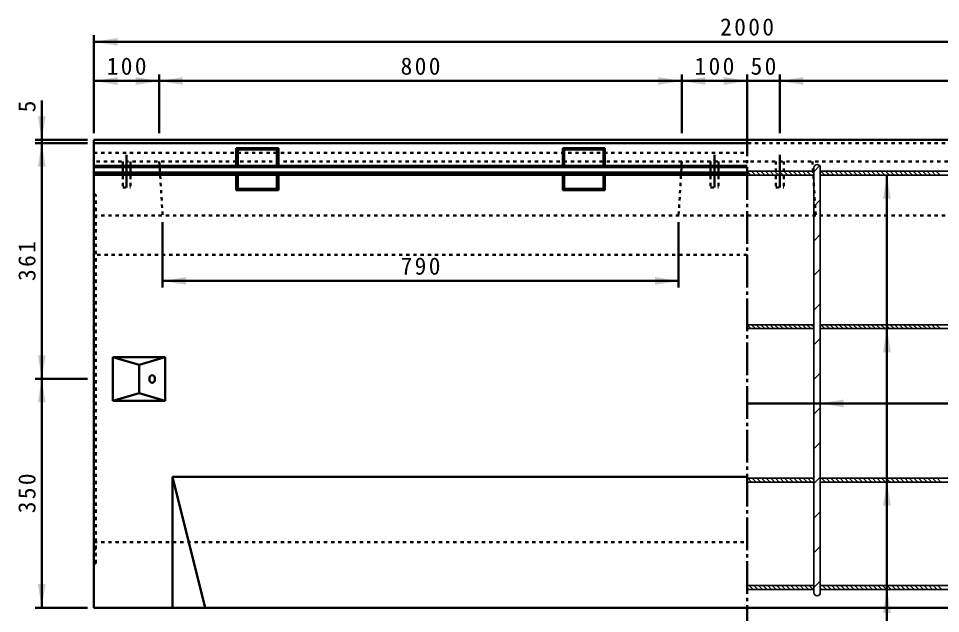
# Model space of a CAD drawing. Units: millimetres, scale not verified. Extents: x 100 to 4105, y 100 to 2870.
# Drawn here: x 1820 to 3232, y 880 to 1791 of the extents above; entities that cross this region are included whole.
import ezdxf
from ezdxf.enums import TextEntityAlignment as Align

# ---------------------------------------------------------------- set-up
doc = ezdxf.new("R2010")
doc.units = ezdxf.units.MM
doc.header["$LTSCALE"] = 5
doc.linetypes.add('USER1', pattern=[2.2, 1, -1.2])
doc.linetypes.add('USER2', pattern=[13.4, 10, -1.2, 1, -1.2])
doc.layers.add('V-nasSTD', color=7, linetype='Continuous', lineweight=35)
doc.styles.add('ＭＳ ゴシック', font='')
doc.styles.get('ＭＳ ゴシック').set_extended_font_data('MS Gothic')

msp = doc.modelspace()

# ---------------------------------------------------------------- hatches: boundary and pattern name
at = {"layer": 'V-nasSTD'}
for points in [[(1972, 1760.81), (1936, 1754.81), (1972, 1748.81)], [(1972, 1700.81), (1936, 1694.81), (1972, 1688.81)], [(2000, 1688.81), (2036, 1694.81), (2000, 1700.81)], [(2072, 1700.81), (2036, 1694.81), (2072, 1688.81)], [(2800, 1688.81), (2836, 1694.81), (2800, 1700.81)], [(2872, 1700.81), (2836, 1694.81), (2872, 1688.81)], [(2900, 1688.81), (2936, 1694.81), (2900, 1700.81)], [(3022, 1700.81), (2986, 1694.81), (3022, 1688.81)], [(1850, 1640.81), (1856, 1604.81), (1862, 1640.81)], [(1862, 1563.81), (1856, 1599.81), (1850, 1563.81)], [(3156, 1514.81), (3150, 1550.81), (3144, 1514.81)], [(2077, 1394.81), (2041, 1388.81), (2077, 1382.81)], [(2795, 1382.81), (2831, 1388.81), (2795, 1394.81)], [(3156, 1279.81), (3150, 1315.81), (3144, 1279.81)], [(1850, 1274.81), (1856, 1238.81), (1862, 1274.81)], [(1862, 1202.81), (1856, 1238.81), (1850, 1202.81)], [(3084, 1207.31), (3048, 1201.31), (3084, 1195.31)], [(3156, 1044.81), (3150, 1080.81), (3144, 1044.81)], [(1850, 924.81), (1856, 888.81), (1862, 924.81)], [(3156, 880.81), (3150, 916.81), (3144, 880.81)]]:
    msp.add_hatch(color=256, dxfattribs=at).paths.add_polyline_path(points)

# ---------------------------------------------------------------- linework, layer by layer
at = {"layer": 'V-nasSTD', "lineweight": 50}
for p, q in [((1936, 1614.81), (1936, 1764.81)), ((1936, 1754.81), (3936, 1754.81)), ((1936, 1694.81), (2036, 1694.81)), ((2036, 1614.81), (2036, 1704.81)), ((2036, 1694.81), (2836, 1694.81)), ((2836, 1614.81), (2836, 1704.81)), ((2836, 1694.81), (2936, 1694.81)), ((2936, 1614.81), (2936, 1704.81)), ((2936, 1694.81), (2986, 1694.81)), ((2986, 1614.81), (2986, 1704.81)), ((2986, 1694.81), (3886, 1694.81)), ((1856, 1664.81), (1856, 1604.81)), ((1926, 1604.81), (1846, 1604.81)), ((1926, 1599.81), (1846, 1599.81)), ((1856, 1599.81), (1856, 1604.81)), ((1856, 1238.81), (1856, 1599.81)), ((1936, 1604.81), (1936, 888.81)), ((1936, 1604.81), (3936, 1604.81)), ((1936, 1599.81), (2936, 1599.81)), ((2153.7, 1592.11), (2218.3, 1592.11)), ((2153.7, 1592.11), (2156, 1589.81)), ((2153.7, 1592.11), (2153.7, 1564.824)), ((2156, 1589.81), (2216, 1589.81)), ((2156, 1589.81), (2156, 1564.824)), ((2216, 1589.81), (2218.3, 1592.11)), ((2216, 1589.81), (2216, 1564.824)), ((2218.3, 1592.11), (2218.3, 1564.824)), ((2653.7, 1592.11), (2718.3, 1592.11)), ((2653.7, 1592.11), (2656, 1589.81)), ((2653.7, 1592.11), (2653.7, 1564.824)), ((2656, 1589.81), (2716, 1589.81)), ((2656, 1589.81), (2656, 1564.824)), ((2716, 1589.81), (2718.3, 1592.11)), ((2716, 1589.81), (2716, 1564.824)), ((2718.3, 1592.11), (2718.3, 1564.824)), ((1936, 1564.824), (2936, 1564.824)), ((1936, 1562.81), (2936, 1562.81)), ((1936, 1554.81), (2936, 1554.81)), ((1936, 1551.451), (2936, 1551.451)), ((2153.7, 1551.451), (2153.7, 1527.51)), ((2156, 1551.451), (2156, 1529.81)), ((2216, 1551.451), (2216, 1529.81)), ((2218.3, 1551.451), (2218.3, 1527.51)), ((2653.7, 1551.451), (2653.7, 1527.51)), ((2656, 1551.451), (2656, 1529.81)), ((2716, 1551.451), (2716, 1529.81)), ((2718.3, 1551.451), (2718.3, 1527.51)), ((3150, 815.81), (3150, 1550.81)), ((2153.7, 1527.51), (2156, 1529.81)), ((2153.7, 1527.51), (2218.3, 1527.51)), ((2156, 1529.81), (2216, 1529.81)), ((2216, 1529.81), (2218.3, 1527.51)), ((2653.7, 1527.51), (2656, 1529.81)), ((2653.7, 1527.51), (2718.3, 1527.51)), ((2656, 1529.81), (2716, 1529.81)), ((2716, 1529.81), (2718.3, 1527.51)), ((2041, 1478.81), (2041, 1378.81)), ((2831, 1478.81), (2831, 1378.81)), ((2041, 1388.81), (2831, 1388.81)), ((1965, 1272.31), (1965, 1205.31)), ((1965, 1272.31), (2045, 1272.31)), ((1965, 1272.31), (2005, 1260.31)), ((2005, 1260.31), (2045, 1272.31)), ((2045, 1272.31), (2045, 1205.31)), ((2005, 1260.31), (2005, 1217.31)), ((1926, 1238.81), (1846, 1238.81)), ((1856, 888.81), (1856, 1238.81)), ((1965, 1205.31), (2005, 1217.31)), ((2005, 1217.31), (2045, 1205.31)), ((1965, 1205.31), (2045, 1205.31)), ((4036, 1201.31), (2936, 1201.31)), ((2056, 1088.81), (2056, 888.81)), ((2056, 1088.81), (2936, 1088.81)), ((2056, 1088.81), (2106, 888.81)), ((1926, 888.81), (1846, 888.81)), ((1936, 888.81), (3936, 888.81))]:
    msp.add_line(p, q, dxfattribs=at)
at = {"layer": 'V-nasSTD', "linetype": 'USER2', "lineweight": 50}
for p, q in [((2936, 1629.81), (2936, 863.81)), ((1986, 1581.81), (1986, 1531.81)), ((2886, 1581.81), (2886, 1531.81)), ((2986, 1581.81), (2986, 1531.81))]:
    msp.add_line(p, q, dxfattribs=at)
at = {"layer": 'V-nasSTD', "linetype": 'USER1', "lineweight": 50}
for p, q in [((1936, 1599.81), (3936, 1599.81)), ((1936, 1599.81), (2674.5, 1599.81)), ((1936, 1584.81), (2936, 1584.81)), ((3936, 1571.81), (1936, 1571.81)), ((1980, 1571.81), (1980, 1531.81)), ((1992, 1571.81), (1992, 1531.81)), ((2036, 1571.81), (2041, 1488.81)), ((2836, 1571.81), (2831, 1488.81)), ((2880, 1571.81), (2880, 1531.81)), ((2892, 1571.81), (2892, 1531.81)), ((2980, 1571.81), (2980, 1531.81)), ((2992, 1571.81), (2992, 1531.81)), ((3036, 1571.81), (3041, 1488.81)), ((1980, 1531.81), (1992, 1531.81)), ((2880, 1531.81), (2892, 1531.81)), ((2980, 1531.81), (2992, 1531.81)), ((1936, 1522.81), (1939, 1520.81)), ((1939, 956.81), (1939, 1520.81)), ((1936, 1498.81), (1939, 1500.81)), ((1936, 1488.81), (3936, 1488.81)), ((2936, 1428.81), (1936, 1428.81)), ((1936, 988.81), (2936, 988.81)), ((1936, 978.81), (1939, 976.81)), ((1936, 954.81), (1939, 956.81))]:
    msp.add_line(p, q, dxfattribs=at)
at = {"layer": 'V-nasSTD'}
for p, q in [((2936, 1556.81), (3038, 1556.81)), ((2936, 1556.467), (2941.658, 1550.81)), ((2942.729, 1556.81), (2948.729, 1550.81)), ((2949.8, 1556.81), (2955.8, 1550.81)), ((2956.871, 1556.81), (2962.871, 1550.81)), ((2963.942, 1556.81), (2969.942, 1550.81)), ((2971.013, 1556.81), (2977.013, 1550.81)), ((2978.084, 1556.81), (2984.084, 1550.81)), ((2985.155, 1556.81), (2991.155, 1550.81)), ((2992.226, 1556.81), (2998.226, 1550.81)), ((2999.297, 1556.81), (3005.297, 1550.81)), ((3006.368, 1556.81), (3012.368, 1550.81)), ((3013.439, 1556.81), (3019.439, 1550.81)), ((3020.51, 1556.81), (3026.51, 1550.81)), ((3027.581, 1556.81), (3033.581, 1550.81)), ((3034.652, 1556.81), (3038, 1553.462)), ((3038, 1556.001), (3046.917, 1564.918)), ((3038, 1561.81), (3038, 911.81)), ((3048, 1561.81), (3048, 911.81)), ((3048, 1556.81), (3252, 1556.81)), ((3048.795, 1556.81), (3054.795, 1550.81)), ((3055.866, 1556.81), (3061.866, 1550.81)), ((3062.937, 1556.81), (3068.937, 1550.81)), ((3070.008, 1556.81), (3076.008, 1550.81)), ((3077.079, 1556.81), (3083.079, 1550.81)), ((3084.15, 1556.81), (3090.15, 1550.81)), ((3091.221, 1556.81), (3097.221, 1550.81)), ((3098.292, 1556.81), (3104.292, 1550.81)), ((3105.363, 1556.81), (3111.363, 1550.81)), ((3112.434, 1556.81), (3118.434, 1550.81)), ((3119.505, 1556.81), (3125.505, 1550.81)), ((3126.576, 1556.81), (3132.576, 1550.81)), ((3133.647, 1556.81), (3139.647, 1550.81)), ((3140.718, 1556.81), (3146.718, 1550.81)), ((3147.79, 1556.81), (3153.79, 1550.81)), ((3154.861, 1556.81), (3160.861, 1550.81)), ((3161.932, 1556.81), (3167.932, 1550.81)), ((3169.003, 1556.81), (3175.003, 1550.81)), ((3176.074, 1556.81), (3182.074, 1550.81)), ((3183.145, 1556.81), (3189.145, 1550.81)), ((3190.216, 1556.81), (3196.216, 1550.81)), ((3197.287, 1556.81), (3203.287, 1550.81)), ((3204.358, 1556.81), (3210.358, 1550.81)), ((3211.429, 1556.81), (3217.429, 1550.81)), ((3218.5, 1556.81), (3224.5, 1550.81)), ((3225.571, 1556.81), (3231.571, 1550.81)), ((3038, 1550.81), (2936, 1550.81)), ((3048, 1550.81), (3252, 1550.81)), ((3038, 1502.968), (3048, 1512.968)), ((3038, 1449.935), (3048, 1459.935)), ((3038, 1396.902), (3048, 1406.902)), ((3038, 1343.869), (3048, 1353.869)), ((2936, 1321.81), (3038, 1321.81)), ((2936, 1321.467), (2941.658, 1315.81)), ((3038, 1315.81), (2936, 1315.81)), ((2942.729, 1321.81), (2948.729, 1315.81)), ((2949.8, 1321.81), (2955.8, 1315.81)), ((2956.871, 1321.81), (2962.871, 1315.81)), ((2963.942, 1321.81), (2969.942, 1315.81)), ((2971.013, 1321.81), (2977.013, 1315.81)), ((2978.084, 1321.81), (2984.084, 1315.81)), ((2985.155, 1321.81), (2991.155, 1315.81)), ((2992.226, 1321.81), (2998.226, 1315.81)), ((2999.297, 1321.81), (3005.297, 1315.81)), ((3006.368, 1321.81), (3012.368, 1315.81)), ((3013.439, 1321.81), (3019.439, 1315.81)), ((3020.51, 1321.81), (3026.51, 1315.81)), ((3027.581, 1321.81), (3033.581, 1315.81)), ((3034.652, 1321.81), (3038, 1318.462)), ((3048, 1321.81), (3252, 1321.81)), ((3048, 1315.81), (3252, 1315.81)), ((3048.795, 1321.81), (3054.795, 1315.81)), ((3055.866, 1321.81), (3061.866, 1315.81)), ((3062.937, 1321.81), (3068.937, 1315.81)), ((3070.008, 1321.81), (3076.008, 1315.81)), ((3077.079, 1321.81), (3083.079, 1315.81)), ((3084.15, 1321.81), (3090.15, 1315.81)), ((3091.221, 1321.81), (3097.221, 1315.81)), ((3098.292, 1321.81), (3104.292, 1315.81)), ((3105.363, 1321.81), (3111.363, 1315.81)), ((3112.434, 1321.81), (3118.434, 1315.81)), ((3119.505, 1321.81), (3125.505, 1315.81)), ((3126.576, 1321.81), (3132.576, 1315.81)), ((3133.647, 1321.81), (3139.647, 1315.81)), ((3140.718, 1321.81), (3146.718, 1315.81)), ((3147.79, 1321.81), (3153.79, 1315.81)), ((3154.861, 1321.81), (3160.861, 1315.81)), ((3161.932, 1321.81), (3167.932, 1315.81)), ((3169.003, 1321.81), (3175.003, 1315.81)), ((3176.074, 1321.81), (3182.074, 1315.81)), ((3183.145, 1321.81), (3189.145, 1315.81)), ((3190.216, 1321.81), (3196.216, 1315.81)), ((3197.287, 1321.81), (3203.287, 1315.81)), ((3204.358, 1321.81), (3210.358, 1315.81)), ((3211.429, 1321.81), (3217.429, 1315.81)), ((3218.5, 1321.81), (3224.5, 1315.81)), ((3225.571, 1321.81), (3231.571, 1315.81)), ((3038, 1290.836), (3048, 1300.836)), ((3038, 1237.803), (3048, 1247.803)), ((3038, 1184.77), (3048, 1194.77)), ((3038, 1131.737), (3048, 1141.737)), ((3038, 1078.704), (3048, 1088.704)), ((2936, 1086.81), (3038, 1086.81)), ((3038, 1080.81), (2936, 1080.81)), ((2936.81, 1086.81), (2942.81, 1080.81)), ((2943.881, 1086.81), (2949.881, 1080.81)), ((2950.952, 1086.81), (2956.952, 1080.81)), ((2958.023, 1086.81), (2964.023, 1080.81)), ((2965.094, 1086.81), (2971.094, 1080.81)), ((2972.165, 1086.81), (2978.165, 1080.81)), ((2979.236, 1086.81), (2985.236, 1080.81)), ((2986.307, 1086.81), (2992.307, 1080.81)), ((2993.378, 1086.81), (2999.378, 1080.81)), ((3000.449, 1086.81), (3006.449, 1080.81)), ((3007.52, 1086.81), (3013.52, 1080.81)), ((3014.592, 1086.81), (3020.592, 1080.81)), ((3021.663, 1086.81), (3027.663, 1080.81)), ((3028.734, 1086.81), (3034.734, 1080.81)), ((3035.805, 1086.81), (3038, 1084.614)), ((3048, 1086.81), (3252, 1086.81)), ((3048, 1081.685), (3048.876, 1080.81)), ((3048, 1080.81), (3252, 1080.81)), ((3049.947, 1086.81), (3055.947, 1080.81)), ((3057.018, 1086.81), (3063.018, 1080.81)), ((3064.089, 1086.81), (3070.089, 1080.81)), ((3071.16, 1086.81), (3077.16, 1080.81)), ((3078.231, 1086.81), (3084.231, 1080.81)), ((3085.302, 1086.81), (3091.302, 1080.81)), ((3092.373, 1086.81), (3098.373, 1080.81)), ((3099.444, 1086.81), (3105.444, 1080.81)), ((3106.515, 1086.81), (3112.515, 1080.81)), ((3113.586, 1086.81), (3119.586, 1080.81)), ((3120.658, 1086.81), (3126.658, 1080.81)), ((3127.729, 1086.81), (3133.729, 1080.81)), ((3134.8, 1086.81), (3140.8, 1080.81)), ((3141.871, 1086.81), (3147.871, 1080.81)), ((3148.942, 1086.81), (3154.942, 1080.81)), ((3156.013, 1086.81), (3162.013, 1080.81)), ((3163.084, 1086.81), (3169.084, 1080.81)), ((3170.155, 1086.81), (3176.155, 1080.81)), ((3177.226, 1086.81), (3183.226, 1080.81)), ((3184.297, 1086.81), (3190.297, 1080.81)), ((3191.368, 1086.81), (3197.368, 1080.81)), ((3198.439, 1086.81), (3204.439, 1080.81)), ((3205.51, 1086.81), (3211.51, 1080.81)), ((3212.581, 1086.81), (3218.581, 1080.81)), ((3219.652, 1086.81), (3225.652, 1080.81)), ((3226.724, 1086.81), (3232.724, 1080.81)), ((3038, 1025.671), (3048, 1035.671)), ((3038, 972.638), (3048, 982.638)), ((2936, 922.81), (3038, 922.81)), ((2936, 918.919), (2938.109, 916.81)), ((2939.18, 922.81), (2945.18, 916.81)), ((2946.251, 922.81), (2952.251, 916.81)), ((2953.322, 922.81), (2959.322, 916.81)), ((2960.393, 922.81), (2966.393, 916.81)), ((2967.465, 922.81), (2973.465, 916.81)), ((2974.536, 922.81), (2980.536, 916.81)), ((2981.607, 922.81), (2987.607, 916.81)), ((2988.678, 922.81), (2994.678, 916.81)), ((2995.749, 922.81), (3001.749, 916.81)), ((3002.82, 922.81), (3008.82, 916.81)), ((3009.891, 922.81), (3015.891, 916.81)), ((3016.962, 922.81), (3022.962, 916.81)), ((3024.033, 922.81), (3030.033, 916.81)), ((3031.104, 922.81), (3037.104, 916.81)), ((3037.17, 922.81), (3038, 921.98)), ((3038, 921.98), (3037.17, 922.81)), ((3038, 919.605), (3048, 929.605)), ((3048, 922.81), (3252, 922.81)), ((3048, 919.051), (3050.241, 916.81)), ((3051.312, 922.81), (3057.312, 916.81)), ((3058.383, 922.81), (3064.383, 916.81)), ((3065.454, 922.81), (3071.454, 916.81)), ((3072.525, 922.81), (3078.525, 916.81)), ((3079.597, 922.81), (3085.597, 916.81)), ((3086.668, 922.81), (3092.668, 916.81)), ((3093.739, 922.81), (3099.739, 916.81)), ((3100.81, 922.81), (3106.81, 916.81)), ((3107.881, 922.81), (3113.881, 916.81)), ((3114.952, 922.81), (3120.952, 916.81)), ((3122.023, 922.81), (3128.023, 916.81)), ((3129.094, 922.81), (3135.094, 916.81)), ((3136.165, 922.81), (3142.165, 916.81)), ((3143.236, 922.81), (3149.236, 916.81)), ((3150.307, 922.81), (3156.307, 916.81)), ((3157.378, 922.81), (3163.378, 916.81)), ((3164.449, 922.81), (3170.449, 916.81)), ((3171.52, 922.81), (3177.52, 916.81)), ((3178.592, 922.81), (3184.592, 916.81)), ((3185.663, 922.81), (3191.663, 916.81)), ((3192.734, 922.81), (3198.734, 916.81)), ((3199.805, 922.81), (3205.805, 916.81)), ((3206.876, 922.81), (3212.876, 916.81)), ((3213.947, 922.81), (3219.947, 916.81)), ((3221.018, 922.81), (3227.018, 916.81)), ((3228.089, 922.81), (3234.089, 916.81)), ((3038, 916.81), (2936, 916.81)), ((3048, 916.81), (3252, 916.81))]:
    msp.add_line(p, q, dxfattribs=at)
for centre, start, end in [((3043, 1561.81), 0, 180), ((3043, 911.81), 180, 0)]:
    msp.add_arc(centre, 5, start, end, dxfattribs=at)
at = {"layer": 'V-nasSTD', "lineweight": 50}
msp.add_ellipse((2025, 1238.81), major_axis=(0, 6), ratio=0.707107, dxfattribs=at)

# ---------------------------------------------------------------- texts
at = {"layer": 'V-nasSTD', "style": 'ＭＳ ゴシック'}
msp.add_text('5', height=26.39, rotation=90, dxfattribs=at).set_placement((1820, 1646.81), align=Align.TOP_LEFT)
at = {"layer": 'V-nasSTD', "char_height": 26.39, "attachment_point": 1, "style": 'ＭＳ ゴシック'}
for s, insert in [('\\T1.2;2000', (2894.6, 1790.81)), ('\\T1.2;100', (1955.4, 1730.81)), ('\\T1.2;800', (2405.4, 1730.81)), ('\\T1.2;100', (2855.4, 1730.81)), ('\\T1.2;50', (2941.2, 1730.81)), ('\\T1.2;790', (2405.4, 1424.81))]:
    msp.add_mtext(s, dxfattribs=dict(at, insert=insert))
at = {"layer": 'V-nasSTD', "char_height": 26.39, "attachment_point": 1, "rotation": 90, "style": 'ＭＳ ゴシック'}
for s, insert in [('\\T1.2;361', (1820, 1388.71)), ('\\T1.2;350', (1820, 1033.21))]:
    msp.add_mtext(s, dxfattribs=dict(at, insert=insert))

doc.saveas('drawing.dxf')
